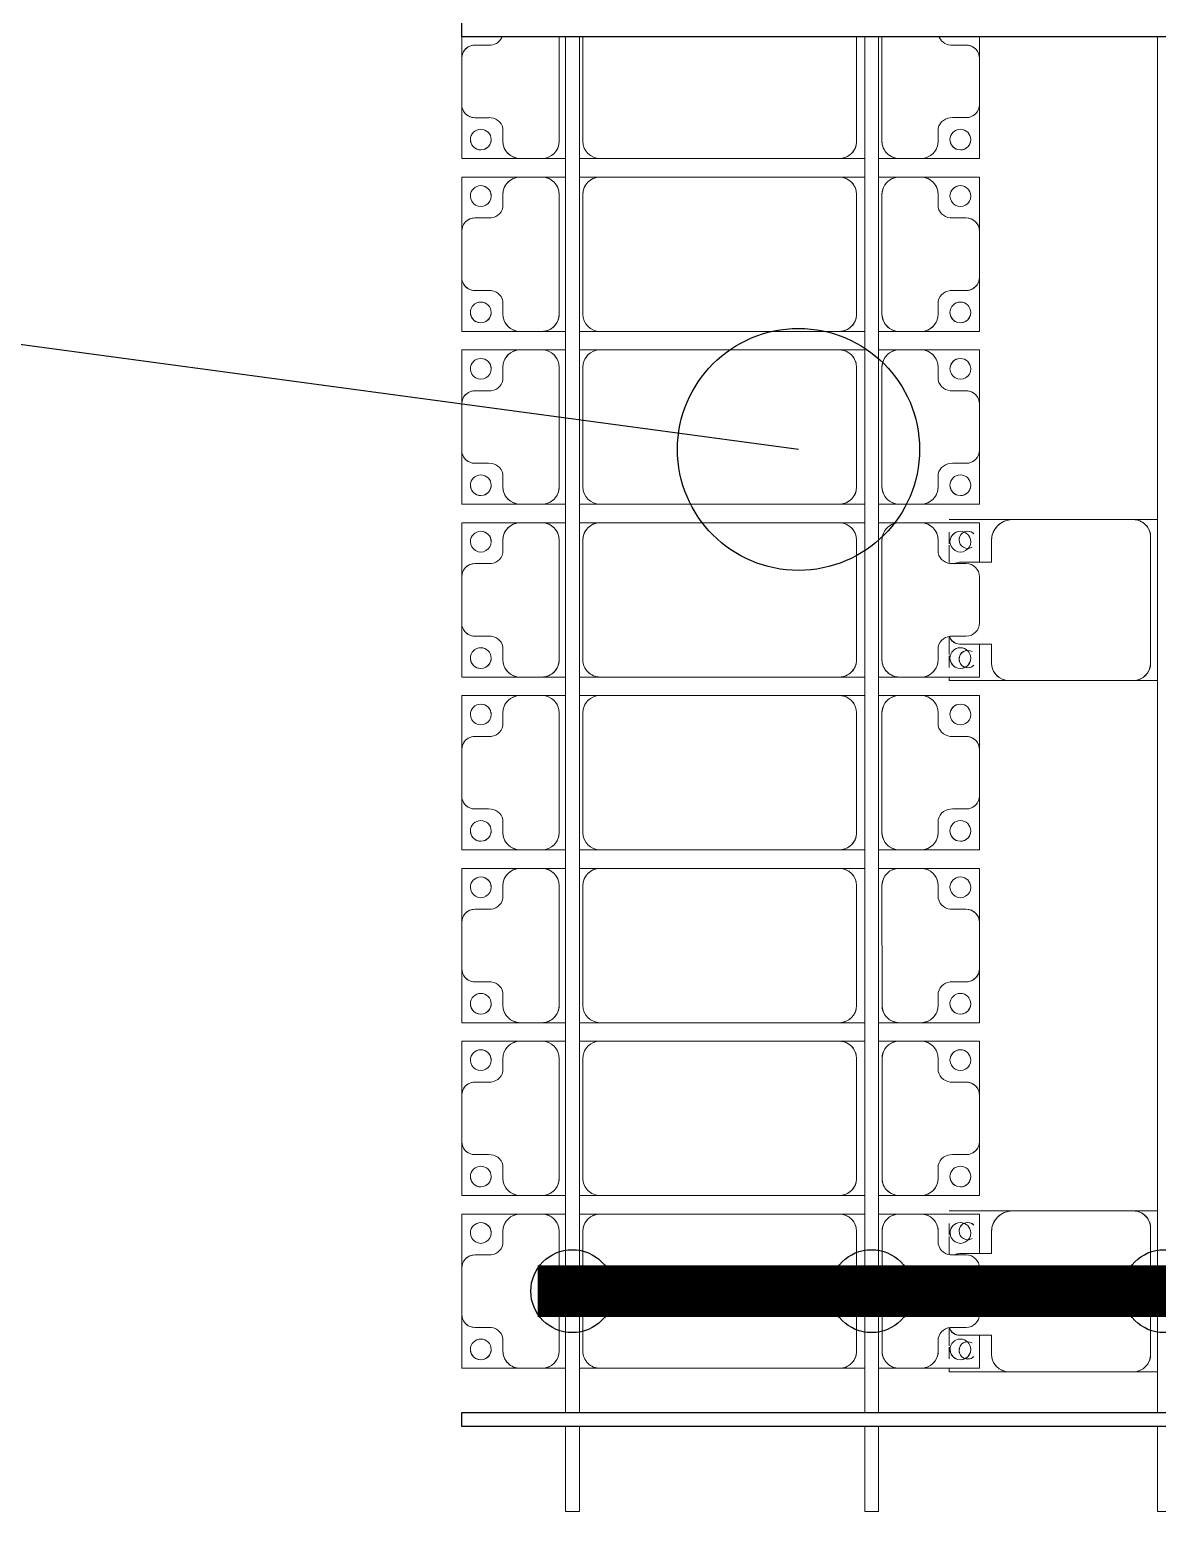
# Model space of a CAD drawing. Header units: millimetres. Extents: x -248177 to 167033, y 156986 to 268923.
# Drawn here: x -242403 to -239142, y 180113 to 184400 of the extents above; entities that cross this region are included whole.
import ezdxf

# ---------------------------------------------------------------- set-up
doc = ezdxf.new("R2010")
doc.units = ezdxf.units.MM
for name, color, linetype, lineweight in [('A-DETL-MBND', 5, 'Continuous', 9), ('A-GENM', 13, 'Continuous', 9), ('S-BEAM', 12, 'Continuous', 9)]:
    doc.layers.add(name, color=color, linetype=linetype, lineweight=lineweight)
for name, color, linetype in [('GC-BICH NEO', 6, 'Continuous'), ('GC-DAY NEO', 5, 'Continuous'), ('GC-HOP 40x60 GIA CUONG', 1, 'Continuous')]:
    doc.layers.add(name, color=color, linetype=linetype)

# ---------------------------------------------------------------- blocks, each defined once
blk = doc.blocks.new('Dai phaodi lai - DẢI PHAO ĐI LẠI-17681-BỐ TRÍ KHUNG KẾT CẤU BÈ PIN 02')
at = {"layer": 'A-GENM', "color": 7}
for p, q in [((50371.2, 748.4), (50433.1, 748.4)), ((50433.1, 748.4), (50371.2, 748.4)), ((50566.9, 748.4), (50433.1, 748.4)), ((50566.9, 748.4), (50723.2, 748.4)), ((50723.2, 748.4), (50566.9, 748.4)), ((50723.2, 748.4), (50723.2, 579.3)), ((50723.2, 579.3), (50723.2, 748.4)), ((50776.8, 748.4), (50933.1, 748.4)), ((50776.8, 579.3), (50776.8, 748.4)), ((50776.8, 748.4), (50776.8, 579.3)), ((50933.1, 748.4), (50776.8, 748.4)), ((51066.9, 748.4), (50933.1, 748.4)), ((51066.9, 748.4), (51223.2, 748.4)), ((51223.2, 748.4), (51066.9, 748.4)), ((51223.2, 748.4), (51223.2, 579.3)), ((51223.2, 579.3), (51223.2, 748.4)), ((51276.8, 748.4), (51433.1, 748.4)), ((51276.8, 579.3), (51276.8, 748.4)), ((51276.8, 748.4), (51276.8, 579.3)), ((51433.1, 748.4), (51276.8, 748.4)), ((51566.9, 748.4), (51433.1, 748.4)), ((51566.9, 748.4), (51723.2, 748.4)), ((51723.2, 748.4), (51566.9, 748.4)), ((51723.2, 748.4), (51723.2, 579.3)), ((51723.2, 579.3), (51723.2, 748.4)), ((51776.8, 748.4), (51891.3, 748.4)), ((51776.8, 579.3), (51776.8, 748.4)), ((51776.8, 748.4), (51776.8, 579.3)), ((51891.3, 748.4), (51776.8, 748.4)), ((52066.9, 748.4), (51933.1, 748.4)), ((52127.7, 748.4), (52223.2, 748.4)), ((52223.2, 748.4), (52127.7, 748.4)), ((52223.2, 748.4), (52223.2, 579.3)), ((52223.2, 579.3), (52223.2, 748.4)), ((52276.8, 748.4), (52433.1, 748.4)), ((52276.8, 579.3), (52276.8, 748.4)), ((52276.8, 748.4), (52276.8, 579.3)), ((52433.1, 748.4), (52276.8, 748.4)), ((52566.9, 748.4), (52433.1, 748.4)), ((52566.9, 748.4), (52723.2, 748.4)), ((52723.2, 748.4), (52566.9, 748.4)), ((52723.2, 748.4), (52723.2, 579.3)), ((52723.2, 579.3), (52723.2, 748.4)), ((52776.8, 748.4), (52933.1, 748.4)), ((52776.8, 579.3), (52776.8, 748.4)), ((52776.8, 748.4), (52776.8, 579.3)), ((52933.1, 748.4), (52776.8, 748.4)), ((53066.9, 748.4), (52933.1, 748.4)), ((53066.9, 748.4), (53223.2, 748.4)), ((53223.2, 748.4), (53066.9, 748.4)), ((53223.2, 748.4), (53223.2, 579.3)), ((53223.2, 579.3), (53223.2, 748.4)), ((53276.8, 748.4), (53433.1, 748.4)), ((53276.8, 579.3), (53276.8, 748.4)), ((53276.8, 748.4), (53276.8, 579.3)), ((53433.1, 748.4), (53276.8, 748.4)), ((53566.9, 748.4), (53433.1, 748.4)), ((53566.9, 748.4), (53723.2, 748.4)), ((53723.2, 748.4), (53566.9, 748.4)), ((53723.2, 748.4), (53723.2, 579.3)), ((53723.2, 579.3), (53723.2, 748.4)), ((53776.8, 748.4), (53891.3, 748.4)), ((53776.8, 579.3), (53776.8, 748.4)), ((53776.8, 748.4), (53776.8, 579.3)), ((53891.3, 748.4), (53776.8, 748.4)), ((54066.9, 748.4), (53933.1, 748.4)), ((54127.7, 748.4), (54223.2, 748.4)), ((54223.2, 748.4), (54127.7, 748.4)), ((54223.2, 748.4), (54223.2, 579.3)), ((54223.2, 579.3), (54223.2, 748.4)), ((50395.1, 710.4), (50395.1, 670.7)), ((50604.9, 670.7), (50604.9, 710.4)), ((50895.1, 710.4), (50895.1, 670.7)), ((51104.9, 670.7), (51104.9, 710.4)), ((51395.1, 710.4), (51395.1, 670.7)), ((51604.9, 670.7), (51604.9, 710.4)), ((51895.1, 710.4), (51895.1, 670.7)), ((52104.9, 670.7), (52104.9, 710.4)), ((52395.1, 710.4), (52395.1, 670.7)), ((52604.9, 670.7), (52604.9, 710.4)), ((52895.1, 710.4), (52895.1, 670.7)), ((53104.9, 670.7), (53104.9, 710.4)), ((53395.1, 710.4), (53395.1, 670.7)), ((53604.9, 670.7), (53604.9, 710.4)), ((53895.1, 710.4), (53895.1, 670.7)), ((54104.9, 670.7), (54104.9, 710.4)), ((50673.2, 629.3), (50635.7, 629.3)), ((50864.3, 629.3), (50826.8, 629.3)), ((51173.2, 629.3), (51135.7, 629.3)), ((51364.3, 629.3), (51326.8, 629.3)), ((51673.2, 629.3), (51635.7, 629.3)), ((51864.3, 629.3), (51826.8, 629.3)), ((52173.2, 629.3), (52135.7, 629.3)), ((52364.3, 629.3), (52326.8, 629.3)), ((52673.2, 629.3), (52635.7, 629.3)), ((52864.3, 629.3), (52826.8, 629.3)), ((53173.2, 629.3), (53135.7, 629.3)), ((53364.3, 629.3), (53326.8, 629.3)), ((53673.2, 629.3), (53635.7, 629.3)), ((53864.3, 629.3), (53826.8, 629.3)), ((54173.2, 629.3), (54135.7, 629.3)), ((50723.2, 516.7), (50723.2, 579.3)), ((50776.8, 579.3), (50776.8, 516.7)), ((51223.2, 516.7), (51223.2, 579.3)), ((51276.8, 579.3), (51276.8, 516.7)), ((51723.2, 516.7), (51723.2, 579.3)), ((51776.8, 579.3), (51776.8, 516.7)), ((52223.2, 516.7), (52223.2, 579.3)), ((52276.8, 579.3), (52276.8, 516.7)), ((52723.2, 516.7), (52723.2, 579.3)), ((52776.8, 579.3), (52776.8, 516.7)), ((53223.2, 516.7), (53223.2, 579.3)), ((53276.8, 579.3), (53276.8, 516.7)), ((53723.2, 516.7), (53723.2, 579.3)), ((53776.8, 579.3), (53776.8, 516.7)), ((54223.2, 516.7), (54223.2, 579.3)), ((50723.2, 516.7), (50723.2, 456.7)), ((50723.2, 516.7), (50723.2, 456.7)), ((50776.8, 456.7), (50776.8, 516.7)), ((50776.8, 456.7), (50776.8, 516.7)), ((51223.2, 516.7), (51223.2, 456.7)), ((51223.2, 516.7), (51223.2, 456.7)), ((51276.8, 456.7), (51276.8, 516.7)), ((51276.8, 456.7), (51276.8, 516.7)), ((51723.2, 516.7), (51723.2, 456.7)), ((51723.2, 516.7), (51723.2, 456.7)), ((51776.8, 456.7), (51776.8, 516.7)), ((51776.8, 456.7), (51776.8, 516.7)), ((52223.2, 516.7), (52223.2, 456.7)), ((52223.2, 516.7), (52223.2, 456.7)), ((52276.8, 456.7), (52276.8, 516.7)), ((52276.8, 456.7), (52276.8, 516.7)), ((52723.2, 516.7), (52723.2, 456.7)), ((52723.2, 516.7), (52723.2, 456.7)), ((52776.8, 456.7), (52776.8, 516.7)), ((52776.8, 456.7), (52776.8, 516.7)), ((53223.2, 516.7), (53223.2, 456.7)), ((53223.2, 516.7), (53223.2, 456.7)), ((53276.8, 456.7), (53276.8, 516.7)), ((53276.8, 456.7), (53276.8, 516.7)), ((53723.2, 516.7), (53723.2, 456.7)), ((53723.2, 516.7), (53723.2, 456.7)), ((53776.8, 456.7), (53776.8, 516.7)), ((53776.8, 456.7), (53776.8, 516.7)), ((54223.2, 516.7), (54223.2, 456.7)), ((54223.2, 516.7), (54223.2, 456.7)), ((50371.2, 466.7), (50673.2, 466.7)), ((50826.8, 466.7), (51173.2, 466.7)), ((51326.8, 466.7), (51673.2, 466.7)), ((51826.8, 466.7), (52173.2, 466.7)), ((52326.8, 466.7), (52673.2, 466.7)), ((52826.8, 466.7), (53173.2, 466.7)), ((53326.8, 466.7), (53673.2, 466.7)), ((53826.8, 466.7), (54173.2, 466.7)), ((50673.2, 393.3), (50371.2, 393.3)), ((50723.2, 416.7), (50723.2, 343.3)), ((50723.2, 416.7), (50723.2, 343.3)), ((50776.8, 343.3), (50776.8, 416.7)), ((50776.8, 343.3), (50776.8, 416.7)), ((51173.2, 393.3), (50826.8, 393.3)), ((51223.2, 416.7), (51223.2, 343.3)), ((51223.2, 416.7), (51223.2, 343.3)), ((51276.8, 343.3), (51276.8, 416.7)), ((51276.8, 343.3), (51276.8, 416.7)), ((51673.2, 393.3), (51326.8, 393.3)), ((51723.2, 416.7), (51723.2, 343.3)), ((51723.2, 416.7), (51723.2, 343.3)), ((51776.8, 343.3), (51776.8, 416.7)), ((51776.8, 343.3), (51776.8, 416.7)), ((52173.2, 393.3), (51826.8, 393.3)), ((52223.2, 416.7), (52223.2, 343.3)), ((52223.2, 416.7), (52223.2, 343.3)), ((52276.8, 343.3), (52276.8, 416.7)), ((52276.8, 343.3), (52276.8, 416.7)), ((52673.2, 393.3), (52326.8, 393.3)), ((52723.2, 416.7), (52723.2, 343.3)), ((52723.2, 416.7), (52723.2, 343.3)), ((52776.8, 343.3), (52776.8, 416.7)), ((52776.8, 343.3), (52776.8, 416.7)), ((53173.2, 393.3), (52826.8, 393.3)), ((53223.2, 416.7), (53223.2, 343.3)), ((53223.2, 416.7), (53223.2, 343.3)), ((53276.8, 343.3), (53276.8, 416.7)), ((53276.8, 343.3), (53276.8, 416.7)), ((53673.2, 393.3), (53326.8, 393.3)), ((53723.2, 416.7), (53723.2, 343.3)), ((53723.2, 416.7), (53723.2, 343.3)), ((53776.8, 343.3), (53776.8, 416.7)), ((53776.8, 343.3), (53776.8, 416.7)), ((54173.2, 393.3), (53826.8, 393.3)), ((54223.2, 416.7), (54223.2, 343.3)), ((54223.2, 416.7), (54223.2, 343.3)), ((50723.2, -348.3), (50723.2, 343.3)), ((50776.8, 343.3), (50776.8, -348.3)), ((51223.2, -348.3), (51223.2, 343.3)), ((51276.8, 343.3), (51276.8, -348.3)), ((51723.2, -348.3), (51723.2, 343.3)), ((51776.8, 343.3), (51776.8, -348.3)), ((52223.2, -348.3), (52223.2, 343.3)), ((52276.8, 343.3), (52276.8, -348.3)), ((52723.2, -348.3), (52723.2, 343.3)), ((52776.8, 343.3), (52776.8, -348.3)), ((53223.2, -348.3), (53223.2, 343.3)), ((53276.8, 343.3), (53276.8, -348.3)), ((53723.2, -348.3), (53723.2, 343.3)), ((53776.8, 343.3), (53776.8, -348.3)), ((54223.2, -348.3), (54223.2, 343.3)), ((50723.2, -348.3), (50723.2, -408.3)), ((50723.2, -348.3), (50723.2, -408.3)), ((50776.8, -408.3), (50776.8, -348.3)), ((50776.8, -408.3), (50776.8, -348.3)), ((51223.2, -348.3), (51223.2, -408.3)), ((51223.2, -348.3), (51223.2, -408.3)), ((51276.8, -408.3), (51276.8, -348.3)), ((51276.8, -408.3), (51276.8, -348.3)), ((51723.2, -348.3), (51723.2, -408.3)), ((51723.2, -348.3), (51723.2, -408.3)), ((51776.8, -408.3), (51776.8, -348.3)), ((51776.8, -408.3), (51776.8, -348.3)), ((52223.2, -348.3), (52223.2, -408.3)), ((52223.2, -348.3), (52223.2, -408.3)), ((52276.8, -408.3), (52276.8, -348.3)), ((52276.8, -408.3), (52276.8, -348.3)), ((52723.2, -348.3), (52723.2, -408.3)), ((52723.2, -348.3), (52723.2, -408.3)), ((52776.8, -408.3), (52776.8, -348.3)), ((52776.8, -408.3), (52776.8, -348.3)), ((53223.2, -348.3), (53223.2, -408.3)), ((53223.2, -348.3), (53223.2, -408.3)), ((53276.8, -408.3), (53276.8, -348.3)), ((53276.8, -408.3), (53276.8, -348.3)), ((53723.2, -348.3), (53723.2, -408.3)), ((53723.2, -348.3), (53723.2, -408.3)), ((53776.8, -408.3), (53776.8, -348.3)), ((53776.8, -408.3), (53776.8, -348.3)), ((54223.2, -348.3), (54223.2, -408.3)), ((54223.2, -348.3), (54223.2, -408.3)), ((50371.2, -398.3), (50673.2, -398.3)), ((50826.8, -398.3), (51173.2, -398.3)), ((51326.8, -398.3), (51673.2, -398.3)), ((51826.8, -398.3), (52173.2, -398.3)), ((52326.8, -398.3), (52673.2, -398.3)), ((52826.8, -398.3), (53173.2, -398.3)), ((53326.8, -398.3), (53673.2, -398.3)), ((53826.8, -398.3), (54173.2, -398.3)), ((50673.2, -466.7), (50371.2, -466.7)), ((50723.2, -448.3), (50723.2, -516.7)), ((50723.2, -448.3), (50723.2, -516.7)), ((50776.8, -516.7), (50776.8, -448.3)), ((50776.8, -516.7), (50776.8, -448.3)), ((51173.2, -466.7), (50826.8, -466.7)), ((51223.2, -448.3), (51223.2, -516.7)), ((51223.2, -448.3), (51223.2, -516.7)), ((51276.8, -516.7), (51276.8, -448.3)), ((51276.8, -516.7), (51276.8, -448.3)), ((51673.2, -466.7), (51326.8, -466.7)), ((51723.2, -448.3), (51723.2, -516.7)), ((51723.2, -448.3), (51723.2, -516.7)), ((51776.8, -516.7), (51776.8, -448.3)), ((51776.8, -516.7), (51776.8, -448.3)), ((52173.2, -466.7), (51826.8, -466.7)), ((52223.2, -448.3), (52223.2, -516.7)), ((52223.2, -448.3), (52223.2, -516.7)), ((52276.8, -516.7), (52276.8, -448.3)), ((52276.8, -516.7), (52276.8, -448.3)), ((52673.2, -466.7), (52326.8, -466.7)), ((52723.2, -448.3), (52723.2, -516.7)), ((52723.2, -448.3), (52723.2, -516.7)), ((52776.8, -516.7), (52776.8, -448.3)), ((52776.8, -516.7), (52776.8, -448.3)), ((53173.2, -466.7), (52826.8, -466.7)), ((53223.2, -448.3), (53223.2, -516.7)), ((53223.2, -448.3), (53223.2, -516.7)), ((53276.8, -516.7), (53276.8, -448.3)), ((53276.8, -516.7), (53276.8, -448.3)), ((53673.2, -466.7), (53326.8, -466.7)), ((53723.2, -448.3), (53723.2, -516.7)), ((53723.2, -448.3), (53723.2, -516.7)), ((53776.8, -516.7), (53776.8, -448.3)), ((53776.8, -516.7), (53776.8, -448.3)), ((54173.2, -466.7), (53826.8, -466.7)), ((54223.2, -448.3), (54223.2, -516.7)), ((54223.2, -448.3), (54223.2, -516.7)), ((50723.2, -579.3), (50723.2, -516.7)), ((50776.8, -516.7), (50776.8, -579.3)), ((51223.2, -579.3), (51223.2, -516.7)), ((51276.8, -516.7), (51276.8, -579.3)), ((51723.2, -579.3), (51723.2, -516.7)), ((51776.8, -516.7), (51776.8, -579.3)), ((52223.2, -579.3), (52223.2, -516.7)), ((52276.8, -516.7), (52276.8, -579.3)), ((52723.2, -579.3), (52723.2, -516.7)), ((52776.8, -516.7), (52776.8, -579.3)), ((53223.2, -579.3), (53223.2, -516.7)), ((53276.8, -516.7), (53276.8, -579.3)), ((53723.2, -579.3), (53723.2, -516.7)), ((53776.8, -516.7), (53776.8, -579.3)), ((54223.2, -579.3), (54223.2, -516.7)), ((50723.2, -579.3), (50723.2, -748.4)), ((50723.2, -748.4), (50723.2, -579.3)), ((50776.8, -748.4), (50776.8, -579.3)), ((50776.8, -579.3), (50776.8, -748.4)), ((51223.2, -579.3), (51223.2, -748.4)), ((51223.2, -748.4), (51223.2, -579.3)), ((51276.8, -748.4), (51276.8, -579.3)), ((51276.8, -579.3), (51276.8, -748.4)), ((51723.2, -579.3), (51723.2, -748.4)), ((51723.2, -748.4), (51723.2, -579.3)), ((51776.8, -748.4), (51776.8, -579.3)), ((51776.8, -579.3), (51776.8, -748.4)), ((52223.2, -579.3), (52223.2, -748.4)), ((52223.2, -748.4), (52223.2, -579.3)), ((52276.8, -748.4), (52276.8, -579.3)), ((52276.8, -579.3), (52276.8, -748.4)), ((52723.2, -579.3), (52723.2, -748.4)), ((52723.2, -748.4), (52723.2, -579.3)), ((52776.8, -748.4), (52776.8, -579.3)), ((52776.8, -579.3), (52776.8, -748.4)), ((53223.2, -579.3), (53223.2, -748.4)), ((53223.2, -748.4), (53223.2, -579.3)), ((53276.8, -748.4), (53276.8, -579.3)), ((53276.8, -579.3), (53276.8, -748.4)), ((53723.2, -579.3), (53723.2, -748.4)), ((53723.2, -748.4), (53723.2, -579.3)), ((53776.8, -748.4), (53776.8, -579.3)), ((53776.8, -579.3), (53776.8, -748.4)), ((54223.2, -579.3), (54223.2, -748.4)), ((54223.2, -748.4), (54223.2, -579.3)), ((50635.7, -629.3), (50673.2, -629.3)), ((50826.8, -629.3), (50864.3, -629.3)), ((51135.7, -629.3), (51173.2, -629.3)), ((51326.8, -629.3), (51364.3, -629.3)), ((51635.7, -629.3), (51673.2, -629.3)), ((51826.8, -629.3), (51864.3, -629.3)), ((52135.7, -629.3), (52173.2, -629.3)), ((52326.8, -629.3), (52364.3, -629.3)), ((52635.7, -629.3), (52673.2, -629.3)), ((52826.8, -629.3), (52864.3, -629.3)), ((53135.7, -629.3), (53173.2, -629.3)), ((53326.8, -629.3), (53364.3, -629.3)), ((53635.7, -629.3), (53673.2, -629.3)), ((53826.8, -629.3), (53864.3, -629.3)), ((54135.7, -629.3), (54173.2, -629.3)), ((50395.1, -670.7), (50395.1, -710.4)), ((50604.9, -710.4), (50604.9, -670.7)), ((50895.1, -670.7), (50895.1, -710.4)), ((51104.9, -710.4), (51104.9, -670.7)), ((51395.1, -670.7), (51395.1, -710.4)), ((51604.9, -710.4), (51604.9, -670.7)), ((51895.1, -670.7), (51895.1, -710.4)), ((52104.9, -710.4), (52104.9, -670.7)), ((52395.1, -670.7), (52395.1, -710.4)), ((52604.9, -710.4), (52604.9, -670.7)), ((52895.1, -670.7), (52895.1, -710.4)), ((53104.9, -710.4), (53104.9, -670.7)), ((53395.1, -670.7), (53395.1, -710.4)), ((53604.9, -710.4), (53604.9, -670.7)), ((53895.1, -670.7), (53895.1, -710.4)), ((54104.9, -710.4), (54104.9, -670.7)), ((50433.1, -748.4), (50371.2, -748.4)), ((50371.2, -748.4), (50433.1, -748.4)), ((50433.1, -748.4), (50566.9, -748.4)), ((50723.2, -748.4), (50566.9, -748.4)), ((50566.9, -748.4), (50723.2, -748.4)), ((50933.1, -748.4), (50776.8, -748.4)), ((50776.8, -748.4), (50933.1, -748.4)), ((50933.1, -748.4), (51066.9, -748.4)), ((51223.2, -748.4), (51066.9, -748.4)), ((51066.9, -748.4), (51223.2, -748.4)), ((51433.1, -748.4), (51276.8, -748.4)), ((51276.8, -748.4), (51433.1, -748.4)), ((51433.1, -748.4), (51566.9, -748.4)), ((51723.2, -748.4), (51566.9, -748.4)), ((51566.9, -748.4), (51723.2, -748.4)), ((51933.1, -748.4), (51776.8, -748.4)), ((51776.8, -748.4), (51933.1, -748.4)), ((51933.1, -748.4), (52066.9, -748.4)), ((52223.2, -748.4), (52066.9, -748.4)), ((52066.9, -748.4), (52223.2, -748.4)), ((52433.1, -748.4), (52276.8, -748.4)), ((52276.8, -748.4), (52433.1, -748.4)), ((52433.1, -748.4), (52566.9, -748.4)), ((52723.2, -748.4), (52566.9, -748.4)), ((52566.9, -748.4), (52723.2, -748.4)), ((52933.1, -748.4), (52776.8, -748.4)), ((52776.8, -748.4), (52933.1, -748.4)), ((52933.1, -748.4), (53066.9, -748.4)), ((53223.2, -748.4), (53066.9, -748.4)), ((53066.9, -748.4), (53223.2, -748.4)), ((53433.1, -748.4), (53276.8, -748.4)), ((53276.8, -748.4), (53433.1, -748.4)), ((53433.1, -748.4), (53566.9, -748.4)), ((53723.2, -748.4), (53566.9, -748.4)), ((53566.9, -748.4), (53723.2, -748.4)), ((53933.1, -748.4), (53776.8, -748.4)), ((53776.8, -748.4), (53933.1, -748.4)), ((53933.1, -748.4), (54066.9, -748.4)), ((54223.2, -748.4), (54066.9, -748.4)), ((54066.9, -748.4), (54223.2, -748.4))]:
    blk.add_line(p, q, dxfattribs=at)
for centre, radius, start, end in [((50433.1, 710.4), 38, 90, 180), ((50433.1, 710.4), 38, 90, 180), ((50433.1, 710.4), 38, 120, 180), ((50433.1, 710.4), 38, 120, 180), ((50433.1, 710.4), 38, 90, 105), ((50433.1, 710.4), 38, 90, 105), ((50566.9, 710.4), 38, 360, 90), ((50566.9, 710.4), 38, 75, 90), ((50566.9, 710.4), 38, 360, 90), ((50566.9, 710.4), 38, 75, 90), ((50566.9, 710.4), 38, 360, 60), ((50566.9, 710.4), 38, 360, 60), ((50933.1, 710.4), 38, 90, 180), ((50933.1, 710.4), 38, 90, 180), ((50933.1, 710.4), 38, 120, 180), ((50933.1, 710.4), 38, 120, 180), ((50933.1, 710.4), 38, 90, 105), ((50933.1, 710.4), 38, 90, 105), ((51066.9, 710.4), 38, 0, 90), ((51066.9, 710.4), 38, 75, 90), ((51066.9, 710.4), 38, 0, 90), ((51066.9, 710.4), 38, 75, 90), ((51066.9, 710.4), 38, 0, 60), ((51066.9, 710.4), 38, 0, 60), ((51433.1, 710.4), 38, 90, 180), ((51433.1, 710.4), 38, 90, 180), ((51433.1, 710.4), 38, 121.0254, 180), ((51433.1, 710.4), 38, 121.0254, 180), ((51433.1, 710.4), 38, 90, 105), ((51433.1, 710.4), 38, 90, 105), ((51566.9, 710.4), 38, 0, 90), ((51566.9, 710.4), 38, 75, 90), ((51566.9, 710.4), 38, 0, 90), ((51566.9, 710.4), 38, 75, 90), ((51566.9, 710.4), 38, 0, 60), ((51566.9, 710.4), 38, 0, 60), ((51933.1, 710.4), 38, 90, 180), ((52066.9, 710.4), 38, 0, 90), ((52433.1, 710.4), 38, 90, 180), ((52433.1, 710.4), 38, 90, 180), ((52433.1, 710.4), 38, 120, 180), ((52433.1, 710.4), 38, 120, 180), ((52433.1, 710.4), 38, 90, 105), ((52433.1, 710.4), 38, 90, 105), ((52566.9, 710.4), 38, 0, 90), ((52566.9, 710.4), 38, 75, 90), ((52566.9, 710.4), 38, 0, 90), ((52566.9, 710.4), 38, 75, 90), ((52566.9, 710.4), 38, 0, 60), ((52566.9, 710.4), 38, 0, 60), ((52933.1, 710.4), 38, 90, 180), ((52933.1, 710.4), 38, 90, 180), ((52933.1, 710.4), 38, 120, 180), ((52933.1, 710.4), 38, 120, 180), ((52933.1, 710.4), 38, 90, 105), ((52933.1, 710.4), 38, 90, 105), ((53066.9, 710.4), 38, 0, 90), ((53066.9, 710.4), 38, 75, 90), ((53066.9, 710.4), 38, 0, 90), ((53066.9, 710.4), 38, 75, 90), ((53066.9, 710.4), 38, 0, 60), ((53066.9, 710.4), 38, 0, 60), ((53433.1, 710.4), 38, 90, 180), ((53433.1, 710.4), 38, 90, 180), ((53433.1, 710.4), 38, 120, 180), ((53433.1, 710.4), 38, 120, 180), ((53433.1, 710.4), 38, 90, 105), ((53433.1, 710.4), 38, 90, 105), ((53566.9, 710.4), 38, 0, 90), ((53566.9, 710.4), 38, 75, 90), ((53566.9, 710.4), 38, 0, 90), ((53566.9, 710.4), 38, 75, 90), ((53566.9, 710.4), 38, 0, 60), ((53566.9, 710.4), 38, 0, 60), ((53933.1, 710.4), 38, 90, 180), ((54066.9, 710.4), 38, 0, 90), ((50668.4, 693.3), 30, 90, 270), ((50668.4, 693.3), 30, 90, 270), ((50668.4, 693.3), 30, 270, 90), ((50668.4, 693.3), 30, 0, 90), ((50831.6, 693.3), 30, 90, 270), ((50831.6, 693.3), 30, 90, 180), ((50831.6, 693.3), 30, 270, 90), ((50831.6, 693.3), 30, 270, 90), ((51168.4, 693.3), 30, 90, 270), ((51168.4, 693.3), 30, 90, 270), ((51168.4, 693.3), 30, 270, 90), ((51168.4, 693.3), 30, 0, 90), ((51331.6, 693.3), 30, 90, 270), ((51331.6, 693.3), 30, 90, 180), ((51331.6, 693.3), 30, 270, 90), ((51331.6, 693.3), 30, 270, 90), ((51668.4, 693.3), 30, 90, 270), ((51668.4, 693.3), 30, 90, 270), ((51668.4, 693.3), 30, 270, 90), ((51668.4, 693.3), 30, 0, 90), ((51831.6, 693.3), 30, 90, 270), ((51831.6, 693.3), 30, 90, 180), ((51831.6, 693.3), 30, 270, 90), ((51831.6, 693.3), 30, 270, 90), ((52168.4, 693.3), 30, 90, 270), ((52168.4, 693.3), 30, 90, 270), ((52168.4, 693.3), 30, 270, 90), ((52168.4, 693.3), 30, 0, 90), ((52331.6, 693.3), 30, 90, 270), ((52331.6, 693.3), 30, 90, 180), ((52331.6, 693.3), 30, 270, 90), ((52331.6, 693.3), 30, 270, 90), ((52668.4, 693.3), 30, 90, 270), ((52668.4, 693.3), 30, 90, 270), ((52668.4, 693.3), 30, 270, 90), ((52668.4, 693.3), 30, 0, 90), ((52831.6, 693.3), 30, 90, 270), ((52831.6, 693.3), 30, 90, 180), ((52831.6, 693.3), 30, 270, 90), ((52831.6, 693.3), 30, 270, 90), ((53168.4, 693.3), 30, 90, 270), ((53168.4, 693.3), 30, 90, 270), ((53168.4, 693.3), 30, 270, 90), ((53168.4, 693.3), 30, 0, 90), ((53331.6, 693.3), 30, 90, 270), ((53331.6, 693.3), 30, 90, 180), ((53331.6, 693.3), 30, 270, 90), ((53331.6, 693.3), 30, 270, 90), ((53668.4, 693.3), 30, 90, 270), ((53668.4, 693.3), 30, 90, 270), ((53668.4, 693.3), 30, 270, 90), ((53668.4, 693.3), 30, 0, 90), ((53831.6, 693.3), 30, 90, 270), ((53831.6, 693.3), 30, 90, 180), ((53831.6, 693.3), 30, 270, 90), ((53831.6, 693.3), 30, 270, 90), ((54168.4, 693.3), 30, 90, 270), ((54168.4, 693.3), 30, 90, 270), ((54168.4, 693.3), 30, 270, 90), ((54168.4, 693.3), 30, 0, 90), ((50355.2, 668.2), 40, 296.5751, 3.5081), ((50644.8, 668.2), 40, 176.4919, 256.8115), ((50668.4, 693.3), 30, 270, 345), ((50831.6, 693.3), 30, 195, 270), ((50855.2, 668.2), 40, 283.1885, 3.5081), ((51144.8, 668.2), 40, 176.4919, 256.8115), ((51168.4, 693.3), 30, 270, 345), ((51331.6, 693.3), 30, 195, 270), ((51355.2, 668.2), 40, 283.1885, 3.5081), ((51644.8, 668.2), 40, 176.4919, 256.8115), ((51668.4, 693.3), 30, 270, 345), ((51831.6, 693.3), 30, 195, 270), ((51855.2, 668.2), 40, 283.1885, 3.5081), ((52144.8, 668.2), 40, 176.4919, 256.8115), ((52168.4, 693.3), 30, 270, 345), ((52331.6, 693.3), 30, 195, 270), ((52355.2, 668.2), 40, 283.1885, 3.5081), ((52644.8, 668.2), 40, 176.4919, 256.8115), ((52668.4, 693.3), 30, 270, 345), ((52831.6, 693.3), 30, 195, 270), ((52855.2, 668.2), 40, 283.1885, 3.5081), ((53144.8, 668.2), 40, 176.4919, 256.8115), ((53168.4, 693.3), 30, 270, 345), ((53331.6, 693.3), 30, 195, 270), ((53355.2, 668.2), 40, 283.1885, 3.5081), ((53644.8, 668.2), 40, 176.4919, 256.8115), ((53668.4, 693.3), 30, 270, 345), ((53831.6, 693.3), 30, 195, 270), ((53855.2, 668.2), 40, 283.1885, 3.5081), ((54144.8, 668.2), 40, 176.4919, 256.8115), ((54168.4, 693.3), 30, 270, 345), ((50673.2, 579.3), 50, 0, 90), ((50673.2, 579.3), 50, 15, 90), ((50826.8, 579.3), 50, 90, 180), ((50826.8, 579.3), 50, 90, 165), ((51173.2, 579.3), 50, 0, 90), ((51173.2, 579.3), 50, 15, 90), ((51326.8, 579.3), 50, 90, 180), ((51326.8, 579.3), 50, 90, 165), ((51673.2, 579.3), 50, 0, 90), ((51673.2, 579.3), 50, 15, 90), ((51826.8, 579.3), 50, 90, 180), ((51826.8, 579.3), 50, 90, 165), ((52173.2, 579.3), 50, 0, 90), ((52173.2, 579.3), 50, 15, 90), ((52326.8, 579.3), 50, 90, 180), ((52326.8, 579.3), 50, 90, 165), ((52673.2, 579.3), 50, 0, 90), ((52673.2, 579.3), 50, 15, 90), ((52826.8, 579.3), 50, 90, 180), ((52826.8, 579.3), 50, 90, 165), ((53173.2, 579.3), 50, 0, 90), ((53173.2, 579.3), 50, 15, 90), ((53326.8, 579.3), 50, 90, 180), ((53326.8, 579.3), 50, 90, 165), ((53673.2, 579.3), 50, 0, 90), ((53673.2, 579.3), 50, 15, 90), ((53826.8, 579.3), 50, 90, 180), ((53826.8, 579.3), 50, 90, 165), ((54173.2, 579.3), 50, 0, 90), ((54173.2, 579.3), 50, 15, 90), ((50673.2, 516.7), 50, 270, 0), ((50826.8, 516.7), 50, 180, 270), ((51173.2, 516.7), 50, 270, 360), ((51326.8, 516.7), 50, 180, 270), ((51673.2, 516.7), 50, 270, 360), ((51826.8, 516.7), 50, 180, 270), ((52173.2, 516.7), 50, 270, 0), ((52326.8, 516.7), 50, 180, 270), ((52673.2, 516.7), 50, 270, 360), ((52826.8, 516.7), 50, 180, 270), ((53173.2, 516.7), 50, 270, 360), ((53326.8, 516.7), 50, 180, 270), ((53673.2, 516.7), 50, 270, 0), ((53826.8, 516.7), 50, 180, 270), ((54173.2, 516.7), 50, 270, 0), ((50673.2, 516.7), 50, 270, 345), ((50826.8, 516.7), 50, 195, 270), ((51173.2, 516.7), 50, 270, 345), ((51326.8, 516.7), 50, 195, 270), ((51673.2, 516.7), 50, 270, 345), ((51826.8, 516.7), 50, 195, 270), ((52173.2, 516.7), 50, 270, 345), ((52326.8, 516.7), 50, 195, 270), ((52673.2, 516.7), 50, 270, 345), ((52826.8, 516.7), 50, 195, 270), ((53173.2, 516.7), 50, 270, 345), ((53326.8, 516.7), 50, 195, 270), ((53673.2, 516.7), 50, 270, 345), ((53826.8, 516.7), 50, 195, 270), ((54173.2, 516.7), 50, 270, 345), ((50673.2, 343.3), 50, 360, 90), ((50673.2, 343.3), 50, 360, 75), ((50826.8, 343.3), 50, 90, 180), ((50826.8, 343.3), 50, 105, 135), ((51173.2, 343.3), 50, 360, 90), ((51173.2, 343.3), 50, 360, 75), ((51326.8, 343.3), 50, 90, 180), ((51326.8, 343.3), 50, 105, 135), ((51673.2, 343.3), 50, 0, 90), ((51673.2, 343.3), 50, 0, 75), ((51826.8, 343.3), 50, 90, 180), ((51826.8, 343.3), 50, 105, 135), ((52173.2, 343.3), 50, 360, 90), ((52173.2, 343.3), 50, 360, 75), ((52326.8, 343.3), 50, 90, 180), ((52326.8, 343.3), 50, 120, 135), ((52673.2, 343.3), 50, 360, 90), ((52673.2, 343.3), 50, 360, 75), ((52826.8, 343.3), 50, 90, 180), ((52826.8, 343.3), 50, 105, 135), ((53173.2, 343.3), 50, 0, 90), ((53173.2, 343.3), 50, 360, 75), ((53326.8, 343.3), 50, 90, 180), ((53326.8, 343.3), 50, 105, 135), ((53673.2, 343.3), 50, 360, 90), ((53673.2, 343.3), 50, 360, 75), ((53826.8, 343.3), 50, 90, 180), ((53826.8, 343.3), 50, 105, 135), ((54173.2, 343.3), 50, 360, 90), ((54173.2, 343.3), 50, 360, 75), ((50826.8, 343.3), 50, 150, 180), ((51326.8, 343.3), 50, 150, 180), ((51826.8, 343.3), 50, 150, 180), ((52326.8, 343.3), 50, 150, 180), ((52826.8, 343.3), 50, 150, 180), ((53326.8, 343.3), 50, 150, 180), ((53826.8, 343.3), 50, 150, 180), ((50673.2, -348.3), 50, 270, 360), ((50673.2, -348.3), 50, 270, 360), ((50826.8, -348.3), 50, 180, 270), ((50826.8, -348.3), 50, 195, 270), ((51173.2, -348.3), 50, 270, 360), ((51173.2, -348.3), 50, 270, 360), ((51326.8, -348.3), 50, 180, 270), ((51326.8, -348.3), 50, 195, 270), ((51673.2, -348.3), 50, 270, 360), ((51673.2, -348.3), 50, 270, 360), ((51826.8, -348.3), 50, 180, 270), ((51826.8, -348.3), 50, 195, 270), ((52173.2, -348.3), 50, 270, 0), ((52173.2, -348.3), 50, 270, 0), ((52326.8, -348.3), 50, 180, 270), ((52326.8, -348.3), 50, 195, 270), ((52673.2, -348.3), 50, 270, 360), ((52673.2, -348.3), 50, 270, 360), ((52826.8, -348.3), 50, 180, 270), ((52826.8, -348.3), 50, 195, 270), ((53173.2, -348.3), 50, 270, 360), ((53173.2, -348.3), 50, 270, 360), ((53326.8, -348.3), 50, 180, 270), ((53326.8, -348.3), 50, 195, 270), ((53673.2, -348.3), 50, 270, 0), ((53673.2, -348.3), 50, 270, 0), ((53826.8, -348.3), 50, 180, 270), ((53826.8, -348.3), 50, 195, 270), ((54173.2, -348.3), 50, 270, 0), ((54173.2, -348.3), 50, 270, 0), ((50673.2, -516.7), 50, 0, 90), ((50673.2, -516.7), 50, 15, 90), ((50826.8, -516.7), 50, 90, 180), ((50826.8, -516.7), 50, 90, 165), ((51173.2, -516.7), 50, 360, 90), ((51173.2, -516.7), 50, 15, 90), ((51326.8, -516.7), 50, 90, 180), ((51326.8, -516.7), 50, 90, 165), ((51673.2, -516.7), 50, 360, 90), ((51673.2, -516.7), 50, 15, 90), ((51826.8, -516.7), 50, 90, 180), ((51826.8, -516.7), 50, 90, 165), ((52173.2, -516.7), 50, 360, 90), ((52173.2, -516.7), 50, 15, 90), ((52326.8, -516.7), 50, 90, 180), ((52326.8, -516.7), 50, 90, 165), ((52673.2, -516.7), 50, 0, 90), ((52673.2, -516.7), 50, 15, 90), ((52826.8, -516.7), 50, 90, 180), ((52826.8, -516.7), 50, 90, 165), ((53173.2, -516.7), 50, 360, 90), ((53173.2, -516.7), 50, 15, 90), ((53326.8, -516.7), 50, 90, 180), ((53326.8, -516.7), 50, 90, 165), ((53673.2, -516.7), 50, 360, 90), ((53673.2, -516.7), 50, 15, 90), ((53826.8, -516.7), 50, 90, 180), ((53826.8, -516.7), 50, 90, 165), ((54173.2, -516.7), 50, 0, 90), ((54173.2, -516.7), 50, 15, 90), ((50673.2, -579.3), 50, 270, 360), ((50673.2, -579.3), 50, 270, 345), ((50826.8, -579.3), 50, 180, 270), ((50826.8, -579.3), 50, 195, 270), ((51173.2, -579.3), 50, 270, 360), ((51173.2, -579.3), 50, 270, 345), ((51326.8, -579.3), 50, 180, 270), ((51326.8, -579.3), 50, 195, 270), ((51673.2, -579.3), 50, 270, 360), ((51673.2, -579.3), 50, 270, 345), ((51826.8, -579.3), 50, 180, 270), ((51826.8, -579.3), 50, 195, 270), ((52173.2, -579.3), 50, 270, 360), ((52173.2, -579.3), 50, 270, 345), ((52326.8, -579.3), 50, 180, 270), ((52326.8, -579.3), 50, 195, 270), ((52673.2, -579.3), 50, 270, 360), ((52673.2, -579.3), 50, 270, 345), ((52826.8, -579.3), 50, 180, 270), ((52826.8, -579.3), 50, 195, 270), ((53173.2, -579.3), 50, 270, 360), ((53173.2, -579.3), 50, 270, 345), ((53326.8, -579.3), 50, 180, 270), ((53326.8, -579.3), 50, 195, 270), ((53673.2, -579.3), 50, 270, 360), ((53673.2, -579.3), 50, 270, 345), ((53826.8, -579.3), 50, 180, 270), ((53826.8, -579.3), 50, 195, 270), ((54173.2, -579.3), 50, 270, 0), ((54173.2, -579.3), 50, 270, 345), ((50355.2, -668.2), 40, 356.4919, 63.4249), ((50644.8, -668.2), 40, 103.1885, 183.5081), ((50855.2, -668.2), 40, 356.4919, 76.8115), ((51144.8, -668.2), 40, 103.1885, 183.5081), ((51355.2, -668.2), 40, 356.4919, 76.8115), ((51644.8, -668.2), 40, 103.1885, 183.5081), ((51855.2, -668.2), 40, 356.4919, 76.8115), ((52144.8, -668.2), 40, 103.1885, 183.5081), ((52355.2, -668.2), 40, 356.4919, 76.8115), ((52644.8, -668.2), 40, 103.1885, 183.5081), ((52855.2, -668.2), 40, 356.4919, 76.8115), ((53144.8, -668.2), 40, 103.1885, 183.5081), ((53355.2, -668.2), 40, 356.4919, 76.8115), ((53644.8, -668.2), 40, 103.1885, 183.5081), ((53855.2, -668.2), 40, 356.4919, 76.8115), ((54144.8, -668.2), 40, 103.1885, 183.5081), ((50668.4, -693.3), 30, 90, 270), ((50668.4, -693.3), 30, 90, 270), ((50668.4, -693.3), 30, 270, 90), ((50668.4, -693.3), 30, 15, 90), ((50831.6, -693.3), 30, 90, 270), ((50831.6, -693.3), 30, 90, 165), ((50831.6, -693.3), 30, 270, 90), ((50831.6, -693.3), 30, 270, 90), ((51168.4, -693.3), 30, 90, 270), ((51168.4, -693.3), 30, 90, 270), ((51168.4, -693.3), 30, 270, 90), ((51168.4, -693.3), 30, 15, 90), ((51331.6, -693.3), 30, 90, 270), ((51331.6, -693.3), 30, 90, 165), ((51331.6, -693.3), 30, 270, 90), ((51331.6, -693.3), 30, 270, 90), ((51668.4, -693.3), 30, 90, 270), ((51668.4, -693.3), 30, 90, 270), ((51668.4, -693.3), 30, 270, 90), ((51668.4, -693.3), 30, 15, 90), ((51831.6, -693.3), 30, 90, 270), ((51831.6, -693.3), 30, 90, 165), ((51831.6, -693.3), 30, 270, 90), ((51831.6, -693.3), 30, 270, 90), ((52168.4, -693.3), 30, 90, 270), ((52168.4, -693.3), 30, 90, 270), ((52168.4, -693.3), 30, 270, 90), ((52168.4, -693.3), 30, 15, 90), ((52331.6, -693.3), 30, 90, 270), ((52331.6, -693.3), 30, 90, 165), ((52331.6, -693.3), 30, 270, 90), ((52331.6, -693.3), 30, 270, 90), ((52668.4, -693.3), 30, 90, 270), ((52668.4, -693.3), 30, 90, 270), ((52668.4, -693.3), 30, 270, 90), ((52668.4, -693.3), 30, 15, 90), ((52831.6, -693.3), 30, 90, 270), ((52831.6, -693.3), 30, 90, 165), ((52831.6, -693.3), 30, 270, 90), ((52831.6, -693.3), 30, 270, 90), ((53168.4, -693.3), 30, 90, 270), ((53168.4, -693.3), 30, 90, 270), ((53168.4, -693.3), 30, 270, 90), ((53168.4, -693.3), 30, 15, 90), ((53331.6, -693.3), 30, 90, 270), ((53331.6, -693.3), 30, 90, 165), ((53331.6, -693.3), 30, 270, 90), ((53331.6, -693.3), 30, 270, 90), ((53668.4, -693.3), 30, 90, 270), ((53668.4, -693.3), 30, 90, 270), ((53668.4, -693.3), 30, 270, 90), ((53668.4, -693.3), 30, 15, 90), ((53831.6, -693.3), 30, 90, 270), ((53831.6, -693.3), 30, 90, 165), ((53831.6, -693.3), 30, 270, 90), ((53831.6, -693.3), 30, 270, 90), ((54168.4, -693.3), 30, 90, 270), ((54168.4, -693.3), 30, 90, 270), ((54168.4, -693.3), 30, 270, 90), ((54168.4, -693.3), 30, 15, 90), ((50433.1, -710.4), 38, 180, 270), ((50433.1, -710.4), 38, 180, 240), ((50433.1, -710.4), 38, 180, 270), ((50433.1, -710.4), 38, 180, 240), ((50566.9, -710.4), 38, 270, 0), ((50566.9, -710.4), 38, 270, 0), ((50566.9, -710.4), 38, 300, 0), ((50566.9, -710.4), 38, 300, 0), ((50668.4, -693.3), 30, 270, 0), ((50831.6, -693.3), 30, 180, 270), ((50933.1, -710.4), 38, 180, 270), ((50933.1, -710.4), 38, 180, 240), ((50933.1, -710.4), 38, 180, 270), ((50933.1, -710.4), 38, 180, 240), ((51066.9, -710.4), 38, 270, 0), ((51066.9, -710.4), 38, 270, 0), ((51066.9, -710.4), 38, 300, 0), ((51066.9, -710.4), 38, 300, 0), ((51168.4, -693.3), 30, 270, 360), ((51331.6, -693.3), 30, 180, 270), ((51433.1, -710.4), 38, 180, 270), ((51433.1, -710.4), 38, 180, 238.9371), ((51433.1, -710.4), 38, 180, 270), ((51433.1, -710.4), 38, 180, 238.9371), ((51566.9, -710.4), 38, 270, 0), ((51566.9, -710.4), 38, 270, 0), ((51566.9, -710.4), 38, 300, 0), ((51566.9, -710.4), 38, 300, 0), ((51668.4, -693.3), 30, 270, 0), ((51831.6, -693.3), 30, 180, 270), ((51933.1, -710.4), 38, 180, 270), ((51933.1, -710.4), 38, 180, 240), ((51933.1, -710.4), 38, 180, 270), ((51933.1, -710.4), 38, 180, 240), ((52066.9, -710.4), 38, 270, 0), ((52066.9, -710.4), 38, 270, 0), ((52066.9, -710.4), 38, 300, 0), ((52066.9, -710.4), 38, 300, 0), ((52168.4, -693.3), 30, 270, 0), ((52331.6, -693.3), 30, 180, 270), ((52433.1, -710.4), 38, 180, 270), ((52433.1, -710.4), 38, 180, 240), ((52433.1, -710.4), 38, 180, 270), ((52433.1, -710.4), 38, 180, 240), ((52566.9, -710.4), 38, 270, 0), ((52566.9, -710.4), 38, 270, 0), ((52566.9, -710.4), 38, 300, 0), ((52566.9, -710.4), 38, 300, 0), ((52668.4, -693.3), 30, 270, 360), ((52831.6, -693.3), 30, 180, 270), ((52933.1, -710.4), 38, 180, 270), ((52933.1, -710.4), 38, 180, 240), ((52933.1, -710.4), 38, 180, 270), ((52933.1, -710.4), 38, 180, 240), ((53066.9, -710.4), 38, 270, 0), ((53066.9, -710.4), 38, 270, 0), ((53066.9, -710.4), 38, 300, 0), ((53066.9, -710.4), 38, 300, 0), ((53168.4, -693.3), 30, 270, 360), ((53331.6, -693.3), 30, 180, 270), ((53433.1, -710.4), 38, 180, 270), ((53433.1, -710.4), 38, 180, 240), ((53433.1, -710.4), 38, 180, 270), ((53433.1, -710.4), 38, 180, 240), ((53566.9, -710.4), 38, 270, 0), ((53566.9, -710.4), 38, 270, 0), ((53566.9, -710.4), 38, 300, 0), ((53566.9, -710.4), 38, 300, 0), ((53668.4, -693.3), 30, 270, 0), ((53831.6, -693.3), 30, 180, 270), ((53933.1, -710.4), 38, 180, 270), ((53933.1, -710.4), 38, 180, 240), ((53933.1, -710.4), 38, 180, 270), ((53933.1, -710.4), 38, 180, 240), ((54066.9, -710.4), 38, 270, 360), ((54066.9, -710.4), 38, 270, 360), ((54066.9, -710.4), 38, 300, 360), ((54066.9, -710.4), 38, 300, 360), ((54168.4, -693.3), 30, 270, 0), ((50433.1, -710.4), 38, 255, 270), ((50433.1, -710.4), 38, 255, 270), ((50566.9, -710.4), 38, 270, 285), ((50566.9, -710.4), 38, 270, 285), ((50933.1, -710.4), 38, 255, 270), ((50933.1, -710.4), 38, 255, 270), ((51066.9, -710.4), 38, 270, 285), ((51066.9, -710.4), 38, 270, 285), ((51433.1, -710.4), 38, 255, 270), ((51433.1, -710.4), 38, 255, 270), ((51566.9, -710.4), 38, 270, 285), ((51566.9, -710.4), 38, 270, 285), ((51933.1, -710.4), 38, 255, 270), ((51933.1, -710.4), 38, 255, 270), ((52066.9, -710.4), 38, 270, 285), ((52066.9, -710.4), 38, 270, 285), ((52433.1, -710.4), 38, 255, 270), ((52433.1, -710.4), 38, 255, 270), ((52566.9, -710.4), 38, 270, 285), ((52566.9, -710.4), 38, 270, 285), ((52933.1, -710.4), 38, 255, 270), ((52933.1, -710.4), 38, 255, 270), ((53066.9, -710.4), 38, 270, 285), ((53066.9, -710.4), 38, 270, 285), ((53433.1, -710.4), 38, 255, 270), ((53433.1, -710.4), 38, 255, 270), ((53566.9, -710.4), 38, 270, 285), ((53566.9, -710.4), 38, 270, 285), ((53933.1, -710.4), 38, 255, 270), ((53933.1, -710.4), 38, 255, 270), ((54066.9, -710.4), 38, 270, 285), ((54066.9, -710.4), 38, 270, 285)]:
    blk.add_arc(centre, radius, start, end, dxfattribs=at)
blk = doc.blocks.new('Dầm C52 - Dầm C52-24591-BỐ TRÍ KHUNG KẾT CẤU BÈ PIN 02')
at = {"layer": 'S-BEAM', "color": 1}
for p, q in [((-27536.5, -20), (-27536.5, 20)), ((-27536.5, 20), (-27290.7, 20)), ((-27250.7, 20), (-23270.7, 20)), ((-27290.7, -20), (-27536.5, -20)), ((-23270.7, -20), (-27250.7, -20))]:
    blk.add_line(p, q, dxfattribs=at)
blk = doc.blocks.new('Dầm C52 - Hộp 40x60-25285-BỐ TRÍ KHUNG KẾT CẤU BÈ PIN 02')
at = {"layer": 'S-BEAM', "color": 3, "lineweight": 25}
for p, q in [((-92417.5, -20), (-92417.5, 20)), ((92417.5, -20), (-92417.5, -20))]:
    blk.add_line(p, q, dxfattribs=at)
blk = doc.blocks.new('Dai phao do pin - DẢI PHAO ĐỠ PIN-V100-BỐ TRÍ KHUNG KẾT CẤU BÈ PIN 02')
at = {"layer": 'A-DETL-MBND', "color": 8}
for p, q in [((-1312.2, 241.6), (-1129.7, 241.6)), ((-1129.7, 241.6), (-1312.2, 241.6)), ((-779.7, 241.6), (-1129.7, 241.6)), ((-779.7, 241.6), (-710.3, 241.6)), ((-779.7, 241.6), (-710.3, 241.6)), ((-1312.2, 171.3), (-1312.2, 205.1)), ((-1312.2, 205.1), (-1312.2, 171.3)), ((-1189.7, 181.6), (-1189.7, 118.2)), ((-729.7, -173.4), (-729.7, 191.6)), ((-1312.2, 115.1), (-1312.2, 167.8)), ((-1312.2, 167.8), (-1312.2, 115.1)), ((-1189.7, 118.2), (-1282.2, 118.2)), ((-1312.2, -148.8), (-1312.2, -96)), ((-1312.2, -96), (-1312.2, -148.8)), ((-1282.2, -118.2), (-1189.7, -118.2)), ((-1189.7, -118.2), (-1189.7, -173.4)), ((-1312.2, -186.1), (-1312.2, -152.3)), ((-1312.2, -152.3), (-1312.2, -186.1)), ((-1312.2, -223.4), (-1312.2, -212.8)), ((-1312.2, -212.8), (-1312.2, -223.4)), ((-1139.7, -223.4), (-1312.2, -223.4)), ((-1312.2, -223.4), (-1139.7, -223.4)), ((-1139.7, -223.4), (-779.7, -223.4)), ((-710.3, -223.4), (-779.7, -223.4)), ((-710.3, -223.4), (-779.7, -223.4))]:
    blk.add_line(p, q, dxfattribs=at)
for centre, radius, start, end in [((-1129.7, 181.6), 60, 90, 180), ((-1129.7, 181.6), 60, 120, 180), ((-779.7, 191.6), 50, 360, 90), ((-779.7, 191.6), 50, 360, 75), ((-1258.6, 183.2), 25, 45, 180), ((-1258.6, 183.2), 25, 90, 180), ((-1258.6, 183.2), 25, 180, 300), ((-1258.6, 183.2), 25, 180, 300), ((-1258.6, 183.2), 25, 45, 75), ((-1282.2, 88.2), 30, 90, 120), ((-1282.2, -88.2), 30, 195, 270), ((-1282.2, -88.2), 30, 195, 210), ((-1282.2, -88.2), 30, 195, 255), ((-1282.2, -88.2), 30, 195, 210), ((-1282.2, -88.2), 30, 225, 255), ((-1282.2, -88.2), 30, 225, 255), ((-1258.6, -161.8), 25, 60, 180), ((-1258.6, -161.8), 25, 90, 180), ((-1258.6, -161.8), 25, 180, 315), ((-1258.6, -161.8), 25, 180, 270), ((-1258.6, -161.8), 25, 60, 75), ((-1258.6, -161.8), 25, 285, 315), ((-1139.7, -173.4), 50, 180, 270), ((-1139.7, -173.4), 50, 180, 255), ((-779.7, -173.4), 50, 270, 360), ((-779.7, -173.4), 50, 285, 360)]:
    blk.add_arc(centre, radius, start, end, dxfattribs=at)
blk = doc.blocks.new('Dai phao do pin - DẢI PHAO ĐỠ PIN-V102-BỐ TRÍ KHUNG KẾT CẤU BÈ PIN 02')
at = {"layer": 'A-DETL-MBND', "color": 8}
for p, q in [((-1312.2, 241.6), (-1129.7, 241.6)), ((-1129.7, 241.6), (-1312.2, 241.6)), ((-779.7, 241.6), (-1129.7, 241.6)), ((-779.7, 241.6), (-710.3, 241.6)), ((-779.7, 241.6), (-710.3, 241.6)), ((-1312.2, 171.3), (-1312.2, 205.1)), ((-1312.2, 205.1), (-1312.2, 171.3)), ((-1189.7, 181.6), (-1189.7, 118.2)), ((-729.7, -173.4), (-729.7, 191.6)), ((-1312.2, 115.1), (-1312.2, 167.8)), ((-1312.2, 167.8), (-1312.2, 115.1)), ((-1189.7, 118.2), (-1282.2, 118.2)), ((-1312.2, -148.8), (-1312.2, -96.6)), ((-1312.2, -96.6), (-1312.2, -148.8)), ((-1282.2, -118.2), (-1189.7, -118.2)), ((-1189.7, -118.2), (-1189.7, -173.4)), ((-1312.2, -186.1), (-1312.2, -152.3)), ((-1312.2, -152.3), (-1312.2, -186.1)), ((-1312.2, -223.4), (-1312.2, -212.8)), ((-1312.2, -212.8), (-1312.2, -223.4)), ((-1139.7, -223.4), (-1312.2, -223.4)), ((-1312.2, -223.4), (-1139.7, -223.4)), ((-1139.7, -223.4), (-779.7, -223.4)), ((-710.3, -223.4), (-779.7, -223.4)), ((-710.3, -223.4), (-779.7, -223.4))]:
    blk.add_line(p, q, dxfattribs=at)
for centre, radius, start, end in [((-1129.7, 181.6), 60, 90, 180), ((-1129.7, 181.6), 60, 120, 180), ((-779.7, 191.6), 50, 360, 90), ((-779.7, 191.6), 50, 360, 75), ((-1258.6, 183.2), 25, 45, 180), ((-1258.6, 183.2), 25, 90, 180), ((-1258.6, 183.2), 25, 180, 300), ((-1258.6, 183.2), 25, 180, 300), ((-1258.6, 183.2), 25, 45, 75), ((-1282.2, 88.2), 30, 90, 120), ((-1282.2, -88.2), 30, 195, 270), ((-1282.2, -88.2), 30, 195, 210), ((-1282.2, -88.2), 30, 195, 255), ((-1282.2, -88.2), 30, 195, 210), ((-1282.2, -88.2), 30, 225, 255), ((-1282.2, -88.2), 30, 225, 255), ((-1258.6, -161.8), 25, 60, 180), ((-1258.6, -161.8), 25, 90, 180), ((-1258.6, -161.8), 25, 180, 315), ((-1258.6, -161.8), 25, 180, 270), ((-1258.6, -161.8), 25, 60, 75), ((-1258.6, -161.8), 25, 285, 315), ((-1139.7, -173.4), 50, 180, 270), ((-1139.7, -173.4), 50, 180, 255), ((-779.7, -173.4), 50, 270, 360), ((-779.7, -173.4), 50, 285, 360)]:
    blk.add_arc(centre, radius, start, end, dxfattribs=at)
blk = doc.blocks.new('Dầm C52 - Hộp 40x60-V154-BỐ TRÍ KHUNG KẾT CẤU BÈ PIN 02')
at = {"layer": 'S-BEAM', "color": 3, "lineweight": 25}
for p, q in [((-92417.5, -20), (-92417.5, 20)), ((-92417.5, 20), (-19989.2, 20)), ((-19989.2, -20), (-92417.5, -20))]:
    blk.add_line(p, q, dxfattribs=at)
blk = doc.blocks.new('HOBANMONG_BEPIN 2_rvt-1-BỐ TRÍ KHUNG KẾT CẤU BÈ PIN 02')
at = {"layer": 'A-GENM', "lineweight": 9}
for name, p, rotation in [('Dai phaodi lai - DẢI PHAO ĐI LẠI-17681-BỐ TRÍ KHUNG KẾT CẤU BÈ PIN 02', (-240406, 234750.3), 270.0007586098934), ('Dai phao do pin - DẢI PHAO ĐỠ PIN-V100-BỐ TRÍ KHUNG KẾT CẤU BÈ PIN 02', (-238432.2, 182740.8), 0.0007586094741477002), ('Dai phao do pin - DẢI PHAO ĐỠ PIN-V102-BỐ TRÍ KHUNG KẾT CẤU BÈ PIN 02', (-238432.2, 180740.8), 0.0007586094741477002)]:
    blk.add_blockref(name, p, dxfattribs=dict(at, rotation=rotation))
at = {"layer": 'S-BEAM', "lineweight": 9}
for name, p, rotation in [('Dầm C52 - Dầm C52-24591-BỐ TRÍ KHUNG KẾT CẤU BÈ PIN 02', (-240834, 207649.8), 90.00075860989138), ('Dầm C52 - Dầm C52-24591-BỐ TRÍ KHUNG KẾT CẤU BÈ PIN 02', (-239969, 207649.8), 90.00075860989138), ('Dầm C52 - Dầm C52-24591-BỐ TRÍ KHUNG KẾT CẤU BÈ PIN 02', (-239122.8, 207649.8), 90.00075860989138), ('Dầm C52 - Hộp 40x60-25285-BỐ TRÍ KHUNG KẾT CẤU BÈ PIN 02', (-148736.2, 184400.3), 0.0007586094741477002), ('Dầm C52 - Hộp 40x60-V154-BỐ TRÍ KHUNG KẾT CẤU BÈ PIN 02', (-148736.2, 180380.3), 0.0007586094741477002)]:
    blk.add_blockref(name, p, dxfattribs=dict(at, rotation=rotation))

msp = doc.modelspace()

# ---------------------------------------------------------------- linework, layer by layer
at = {"layer": 'GC-BICH NEO'}
msp.add_circle((-240179.9, 183185.6), 350, dxfattribs=at)
at = {"layer": 'GC-DAY NEO'}
msp.add_line((-240179.9, 183185.6), (-248108.2, 184254.6), dxfattribs=at)
at = {"layer": 'GC-HOP 40x60 GIA CUONG', "const_width": 150}
msp.add_lwpolyline([(-240934, 180750.3), (-225934, 180750.3)], dxfattribs=at)
at = {"layer": 'GC-HOP 40x60 GIA CUONG'}
for centre in [(-240834, 180750.3), (-239969, 180750.3), (-239122.8, 180750.3)]:
    msp.add_circle(centre, 120, dxfattribs=at)

# ---------------------------------------------------------------- block references
at = {"lineweight": 5}
msp.add_blockref('HOBANMONG_BEPIN 2_rvt-1-BỐ TRÍ KHUNG KẾT CẤU BÈ PIN 02', (0, 0), dxfattribs=at)

doc.saveas('drawing.dxf')
